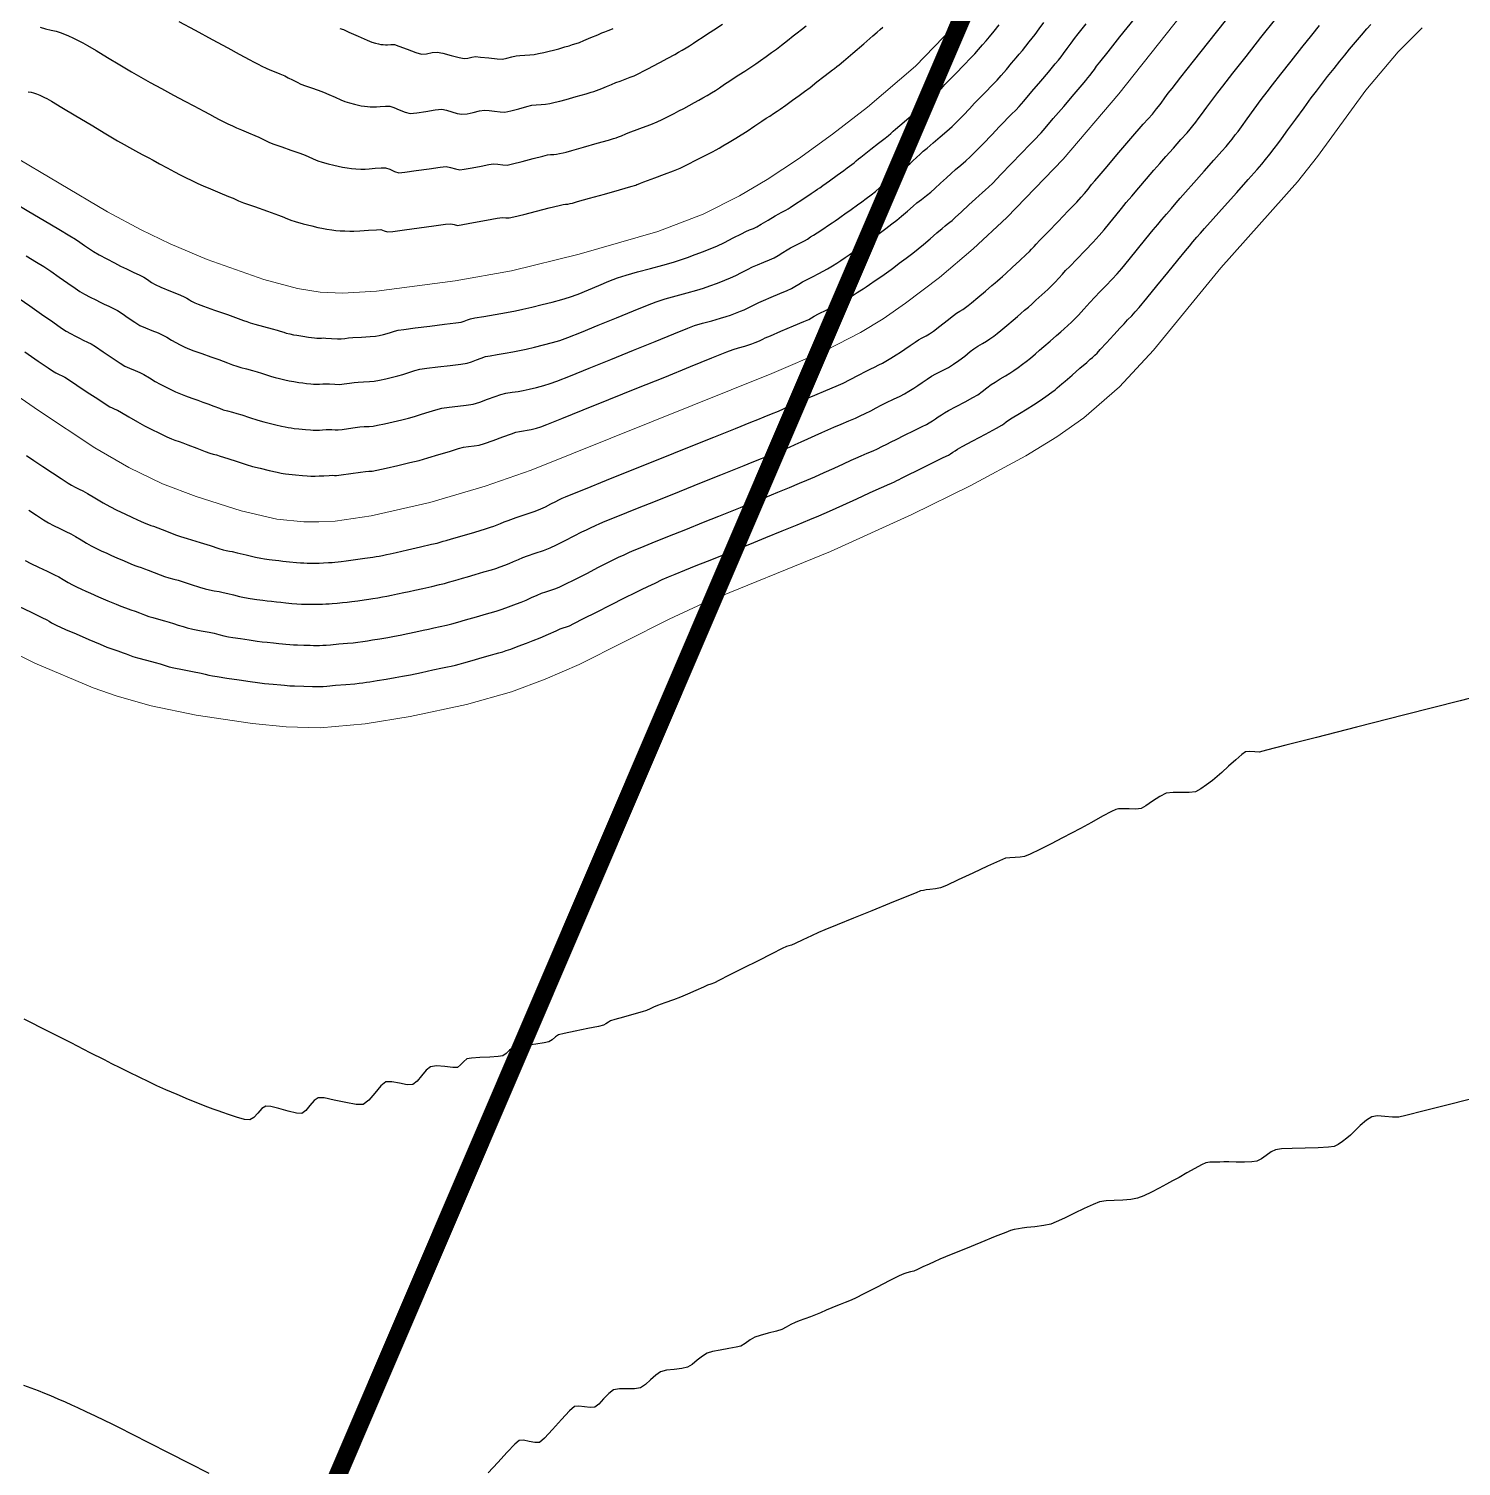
# Model space of a CAD drawing. Extents: x 27 to 849, y 0 to 853.
# Drawn here: x 672.5 to 752, y 228.9 to 308.7 of the extents above; entities that cross this region are included whole.
import ezdxf

# ---------------------------------------------------------------- set-up
doc = ezdxf.new("R2010")
doc.units = 0
doc.header["$LTSCALE"] = 2
for name, color, linetype in [('ARQ - PORTAS E ESQUADRIAS 1-50', 2, 'Continuous'), ('Curva 1 m', 5, 'Continuous'), ('Curva Mestra', 1, 'Continuous')]:
    doc.layers.add(name, color=color, linetype=linetype)

msp = doc.modelspace()

# ---------------------------------------------------------------- linework, layer by layer
at = {"layer": 'ARQ - PORTAS E ESQUADRIAS 1-50', "const_width": 1}
msp.add_lwpolyline([(619.662, 64.962), (532.953, 53.734), (488.222, 57.382), (464.071, 66.688), (452.245, 74.702), (148.786, 382.232), (76.606, 469.903), (65.463, 493.563), (62.139, 582.817), (440.601, 808.535), (802.504, 491.862), (619.662, 64.962)], close=True, dxfattribs=at)
at = {"layer": 'Curva 1 m', "linetype": 'Continuous', "lineweight": -3}
for points, elevation in [([(671.728, 299.048), (672.524, 298.577), (673.386, 298.066), (674.19, 297.59), (674.81, 297.221), (675.123, 297.032), (675.355, 296.874), (675.621, 296.685), (675.888, 296.496), (676.123, 296.342), (676.426, 296.17), (676.848, 295.943), (677.283, 295.715), (677.621, 295.541), (677.94, 295.386), (678.325, 295.204), (678.679, 295.037), (678.905, 294.923), (679.105, 294.793), (679.329, 294.637), (679.53, 294.51), (679.848, 294.37), (680.383, 294.15), (680.905, 293.938), (681.182, 293.822), (681.304, 293.754), (681.44, 293.671), (681.557, 293.603), (681.743, 293.51), (681.932, 293.423), (682.223, 293.318), (682.831, 293.101), (683.545, 292.848), (684.153, 292.633), (684.443, 292.53), (684.63, 292.457), (684.818, 292.387), (685.076, 292.316), (685.556, 292.187), (686.041, 292.057), (686.318, 291.982), (686.484, 291.93), (686.672, 291.869), (686.818, 291.824), (687.015, 291.775), (687.214, 291.731), (687.405, 291.699), (687.727, 291.647), (688.042, 291.598), (688.214, 291.572), (688.382, 291.554), (688.513, 291.541), (688.596, 291.54), (688.68, 291.54), (688.768, 291.546), (688.86, 291.55), (689.012, 291.542), (689.329, 291.525), (689.662, 291.508), (689.86, 291.503), (690.06, 291.529), (690.261, 291.559), (690.516, 291.574), (690.985, 291.598), (691.467, 291.625), (691.761, 291.647), (691.97, 291.687), (692.208, 291.743), (692.411, 291.796), (692.607, 291.854), (692.829, 291.924), (693.026, 291.978), (693.334, 292.022), (693.977, 292.105), (694.787, 292.208), (695.594, 292.311), (696.23, 292.393), (696.526, 292.436), (696.689, 292.49), (696.873, 292.561), (697.036, 292.616), (697.286, 292.663), (697.786, 292.747), (698.41, 292.853), (699.035, 292.963), (699.536, 293.06), (699.937, 293.148), (700.446, 293.265), (701.011, 293.401), (701.582, 293.544), (702.107, 293.685), (702.536, 293.813), (703.024, 293.991), (703.582, 294.221), (704.163, 294.469), (704.72, 294.702), (705.206, 294.886), (705.679, 295.034), (706.315, 295.215), (707.024, 295.41), (707.719, 295.6), (708.309, 295.765), (708.706, 295.884), (709.081, 296.014), (709.521, 296.175), (709.973, 296.348), (710.388, 296.513), (710.714, 296.65), (711.131, 296.849), (711.63, 297.102), (712.075, 297.333), (712.333, 297.464), (712.525, 297.545), (712.746, 297.635), (712.936, 297.72), (713.178, 297.86), (713.567, 298.094), (713.946, 298.323), (714.157, 298.45), (714.288, 298.518), (714.437, 298.593), (714.541, 298.647), (714.667, 298.722), (714.791, 298.8), (715.024, 298.954), (715.484, 299.259), (715.945, 299.566), (716.18, 299.722), (716.305, 299.807), (716.43, 299.893), (716.601, 300.016), (716.963, 300.276), (717.391, 300.584), (717.762, 300.851), (717.953, 300.99), (718.073, 301.08), (718.21, 301.184), (718.328, 301.277), (718.446, 301.376), (718.582, 301.493), (718.703, 301.594), (718.893, 301.742), (719.262, 302.026), (719.691, 302.357), (720.061, 302.642), (720.252, 302.793), (720.373, 302.902), (720.508, 303.029), (720.627, 303.14), (720.87, 303.349), (721.368, 303.773), (721.957, 304.276), (722.473, 304.718), (722.751, 304.962), (722.953, 305.165), (723.178, 305.403), (723.376, 305.612), (723.597, 305.838), (723.985, 306.236), (724.43, 306.691), (724.819, 307.092), (725.042, 307.325), (725.242, 307.553), (725.465, 307.816), (725.66, 308.049), (725.844, 308.269), (726.108, 308.588), (726.388, 308.931)], 34), ([(671.954, 276.663), (672.653, 276.325), (673.244, 276.039), (673.526, 275.901), (673.647, 275.831), (673.783, 275.749), (673.901, 275.681), (674.088, 275.589), (674.276, 275.502), (674.557, 275.38), (675.148, 275.125), (675.857, 274.82), (676.492, 274.55), (676.86, 274.398), (677.132, 274.298), (677.464, 274.183), (677.762, 274.082), (677.932, 274.024), (678.12, 273.951), (678.307, 273.881), (678.567, 273.807), (679.05, 273.672), (679.54, 273.537), (679.818, 273.459), (679.977, 273.408), (680.158, 273.349), (680.318, 273.301), (680.568, 273.247), (681.05, 273.148), (681.607, 273.035), (682.083, 272.939), (682.318, 272.891), (682.516, 272.844), (682.714, 272.798), (682.976, 272.757), (683.525, 272.673), (684.192, 272.572), (684.811, 272.481), (685.214, 272.426), (685.606, 272.382), (686.086, 272.335), (686.505, 272.295), (686.714, 272.276), (686.863, 272.26), (687.013, 272.246), (687.275, 272.238), (687.782, 272.225), (688.28, 272.213), (688.513, 272.207), (688.596, 272.206), (688.68, 272.206), (688.768, 272.211), (688.86, 272.216), (689.067, 272.233), (689.544, 272.273), (690.117, 272.321), (690.613, 272.363), (690.86, 272.385), (691.06, 272.411), (691.261, 272.441), (691.459, 272.472), (691.858, 272.536), (692.358, 272.618), (692.859, 272.702), (693.261, 272.774), (693.708, 272.863), (694.32, 272.991), (694.958, 273.127), (695.485, 273.24), (695.761, 273.3), (695.968, 273.345), (696.204, 273.398), (696.411, 273.448), (696.669, 273.52), (697.142, 273.654), (697.686, 273.81), (698.156, 273.946), (698.411, 274.02), (698.607, 274.076), (698.831, 274.141), (699.026, 274.202), (699.273, 274.288), (699.689, 274.439), (700.148, 274.608), (700.526, 274.754), (700.908, 274.915), (701.374, 275.119), (701.791, 275.303), (702.026, 275.405), (702.189, 275.462), (702.375, 275.525), (702.536, 275.584), (702.778, 275.704), (703.317, 275.975), (704.041, 276.34), (704.837, 276.743), (705.593, 277.125), (706.197, 277.429), (706.536, 277.598), (706.881, 277.763), (707.283, 277.952), (707.687, 278.139), (708.036, 278.294), (708.401, 278.445), (708.946, 278.665), (709.576, 278.916), (710.194, 279.162), (710.706, 279.368), (711.114, 279.533), (711.755, 279.791), (712.555, 280.115), (713.441, 280.474), (714.339, 280.839), (715.175, 281.181), (715.877, 281.47), (716.369, 281.677), (716.962, 281.939), (717.7, 282.272), (718.477, 282.626), (719.186, 282.951), (719.722, 283.198), (719.977, 283.314), (720.181, 283.401), (720.413, 283.498), (720.58, 283.571), (720.703, 283.632), (720.842, 283.705), (720.964, 283.768), (721.268, 283.919), (721.907, 284.233), (722.653, 284.601), (723.282, 284.912), (723.565, 285.053), (723.691, 285.128), (723.815, 285.205), (723.938, 285.29), (724.065, 285.376), (724.335, 285.522), (724.928, 285.841), (725.633, 286.219), (726.236, 286.545), (726.526, 286.705), (726.647, 286.794), (726.781, 286.901), (726.901, 286.992), (727.116, 287.124), (727.511, 287.361), (727.947, 287.625), (728.287, 287.837), (728.597, 288.048), (728.969, 288.309), (729.3, 288.544), (729.485, 288.68), (729.606, 288.779), (729.741, 288.895), (729.86, 288.997), (730.053, 289.163), (730.43, 289.49), (730.87, 289.87), (731.248, 290.197), (731.442, 290.366), (731.563, 290.475), (731.699, 290.601), (731.817, 290.713), (731.994, 290.903), (732.339, 291.279), (732.746, 291.722), (733.108, 292.116), (733.318, 292.344), (733.518, 292.55), (733.746, 292.784), (733.943, 292.993), (734.151, 293.242), (734.579, 293.763), (735.139, 294.447), (735.744, 295.186), (736.305, 295.872), (736.734, 296.396), (736.943, 296.65), (737.138, 296.882), (737.363, 297.144), (737.561, 297.374), (737.789, 297.631), (738.265, 298.165), (738.891, 298.868), (739.572, 299.632), (740.208, 300.347), (740.703, 300.906), (740.959, 301.2), (741.169, 301.455), (741.408, 301.755), (741.645, 302.058), (741.846, 302.319), (742.057, 302.605), (742.415, 303.096), (742.853, 303.7), (743.307, 304.323), (743.709, 304.873), (743.994, 305.257), (744.279, 305.627), (744.618, 306.058), (744.971, 306.504), (745.301, 306.916), (745.57, 307.248), (745.838, 307.574), (746.161, 307.962), (746.494, 308.357), (746.792, 308.706), (747.01, 308.952)], 26), ([(671.998, 293.734), (672.578, 293.334), (673.232, 292.879), (673.856, 292.443), (674.345, 292.103), (674.595, 291.934), (674.838, 291.797), (675.118, 291.649), (675.345, 291.533), (675.55, 291.436), (675.784, 291.327), (675.986, 291.225), (676.225, 291.071), (676.657, 290.78), (677.158, 290.443), (677.602, 290.148), (677.861, 289.985), (678.121, 289.87), (678.425, 289.752), (678.688, 289.641), (678.912, 289.515), (679.22, 289.33), (679.543, 289.136), (679.813, 288.983), (680.069, 288.851), (680.37, 288.703), (680.674, 288.56), (680.938, 288.444), (681.221, 288.336), (681.567, 288.215), (681.913, 288.096), (682.193, 287.997), (682.468, 287.893), (682.795, 287.766), (683.101, 287.648), (683.318, 287.569), (683.556, 287.501), (683.829, 287.431), (684.068, 287.367), (684.342, 287.28), (684.776, 287.14), (685.23, 286.995), (685.569, 286.893), (685.868, 286.817), (686.23, 286.731), (686.558, 286.657), (686.755, 286.615), (686.914, 286.586), (687.096, 286.558), (687.255, 286.535), (687.518, 286.505), (687.892, 286.467), (688.154, 286.444), (688.313, 286.44), (688.494, 286.439), (688.653, 286.441), (688.822, 286.45), (689.023, 286.464), (689.193, 286.471), (689.352, 286.464), (689.534, 286.451), (689.693, 286.448), (689.909, 286.474), (690.27, 286.526), (690.643, 286.581), (690.896, 286.615), (691.135, 286.629), (691.408, 286.64), (691.646, 286.659), (691.877, 286.704), (692.275, 286.791), (692.753, 286.899), (693.223, 287.01), (693.597, 287.104), (693.936, 287.201), (694.329, 287.324), (694.738, 287.453), (695.122, 287.568), (695.443, 287.65), (695.851, 287.713), (696.333, 287.763), (696.808, 287.815), (697.193, 287.879), (697.562, 287.993), (697.992, 288.154), (698.404, 288.312), (698.722, 288.418), (699.009, 288.479), (699.345, 288.535), (699.683, 288.587), (699.972, 288.64), (700.291, 288.711), (700.7, 288.807), (701.119, 288.914), (701.472, 289.016), (701.835, 289.155), (702.588, 289.456), (703.621, 289.873), (704.823, 290.36), (706.083, 290.871), (707.289, 291.36), (708.332, 291.782), (709.1, 292.089), (709.483, 292.237), (709.911, 292.368), (710.428, 292.511), (710.909, 292.642), (711.233, 292.736), (711.473, 292.82), (711.754, 292.925), (712.025, 293.031), (712.237, 293.119), (712.496, 293.245), (712.788, 293.397), (713.046, 293.526), (713.302, 293.637), (713.729, 293.816), (714.209, 294.017), (714.623, 294.193), (714.855, 294.296), (715.051, 294.408), (715.271, 294.544), (715.466, 294.661), (715.687, 294.776), (716.027, 294.948), (716.374, 295.125), (716.617, 295.253), (716.86, 295.396), (717.135, 295.564), (717.367, 295.71), (717.589, 295.855), (717.841, 296.023), (718.061, 296.172), (718.294, 296.329), (718.57, 296.517), (718.811, 296.684), (719.052, 296.855), (719.33, 297.055), (719.573, 297.233), (719.792, 297.397), (720.101, 297.63), (720.427, 297.879), (720.698, 298.092), (720.969, 298.317), (721.295, 298.595), (721.603, 298.859), (721.823, 299.044), (722.07, 299.235), (722.353, 299.45), (722.597, 299.644), (722.818, 299.843), (723.13, 300.135), (723.457, 300.442), (723.722, 300.685), (723.968, 300.896), (724.256, 301.138), (724.543, 301.381), (724.784, 301.596), (725.062, 301.875), (725.497, 302.327), (725.981, 302.834), (726.405, 303.279), (726.659, 303.546), (726.852, 303.743), (727.078, 303.972), (727.302, 304.201), (727.492, 304.402), (727.755, 304.703), (728.2, 305.223), (728.7, 305.81), (729.125, 306.31), (729.347, 306.573), (729.501, 306.758), (729.676, 306.971), (729.826, 307.159), (729.964, 307.347), (730.163, 307.624), (730.377, 307.921), (730.558, 308.167), (730.772, 308.436), (731.219, 308.993)], 32), ([(672.305, 290.785), (673.045, 290.272), (673.594, 289.892), (673.832, 289.73), (674.023, 289.624), (674.206, 289.53), (674.368, 289.454), (674.527, 289.376), (674.734, 289.241), (675.189, 288.939), (675.769, 288.552), (676.351, 288.165), (676.811, 287.861), (677.027, 287.722), (677.157, 287.665), (677.309, 287.606), (677.44, 287.55), (677.665, 287.42), (678.084, 287.169), (678.556, 286.89), (678.94, 286.673), (679.317, 286.482), (679.776, 286.261), (680.192, 286.066), (680.44, 285.955), (680.639, 285.88), (680.868, 285.801), (681.068, 285.731), (681.359, 285.621), (681.843, 285.435), (682.315, 285.254), (682.568, 285.16), (682.755, 285.109), (682.943, 285.059), (683.149, 284.993), (683.57, 284.857), (684.088, 284.69), (684.585, 284.534), (684.944, 284.427), (685.36, 284.322), (685.873, 284.203), (686.316, 284.103), (686.526, 284.057), (686.651, 284.035), (686.776, 284.017), (686.96, 283.996), (687.328, 283.957), (687.72, 283.918), (687.974, 283.896), (688.186, 283.89), (688.428, 283.889), (688.64, 283.891), (688.894, 283.904), (689.19, 283.922), (689.36, 283.932), (689.485, 283.925), (689.61, 283.92), (689.867, 283.955), (690.393, 284.029), (690.928, 284.105), (691.214, 284.143), (691.401, 284.153), (691.589, 284.165), (691.834, 284.216), (692.357, 284.33), (693.017, 284.479), (693.675, 284.631), (694.19, 284.758), (694.678, 284.895), (695.276, 285.075), (695.876, 285.258), (696.371, 285.408), (696.651, 285.486), (696.929, 285.525), (697.249, 285.557), (697.526, 285.601), (697.81, 285.692), (698.295, 285.865), (698.843, 286.063), (699.312, 286.233), (699.565, 286.319), (699.763, 286.359), (699.991, 286.395), (700.19, 286.43), (700.415, 286.48), (700.696, 286.549), (700.94, 286.618), (701.281, 286.752), (702.104, 287.081), (703.29, 287.559), (704.718, 288.134), (706.268, 288.76), (707.819, 289.385), (709.25, 289.962), (710.441, 290.442), (711.272, 290.775), (711.621, 290.912), (711.92, 291.002), (712.26, 291.095), (712.496, 291.162), (712.662, 291.221), (712.849, 291.292), (712.998, 291.353), (713.128, 291.416), (713.274, 291.492), (713.403, 291.557), (713.688, 291.679), (714.275, 291.928), (714.961, 292.218), (715.542, 292.465), (715.814, 292.584), (715.968, 292.674), (716.12, 292.766), (716.356, 292.888), (716.816, 293.121), (717.312, 293.374), (717.655, 293.556), (717.913, 293.707), (718.222, 293.896), (718.497, 294.067), (718.655, 294.166), (718.829, 294.28), (719.002, 294.396), (719.183, 294.519), (719.498, 294.734), (719.816, 294.951), (720.002, 295.08), (720.124, 295.166), (720.262, 295.266), (720.383, 295.354), (720.54, 295.471), (720.842, 295.699), (721.215, 295.982), (721.586, 296.267), (721.883, 296.5), (722.18, 296.745), (722.551, 297.059), (722.924, 297.378), (723.226, 297.636), (723.383, 297.769), (723.506, 297.865), (723.648, 297.972), (723.77, 298.069), (723.951, 298.234), (724.301, 298.559), (724.711, 298.94), (725.07, 299.274), (725.27, 299.458), (725.44, 299.603), (725.634, 299.766), (725.801, 299.913), (726.026, 300.142), (726.485, 300.618), (727.06, 301.218), (727.633, 301.816), (728.086, 302.289), (728.301, 302.512), (728.434, 302.648), (728.586, 302.803), (728.717, 302.941), (728.933, 303.191), (729.391, 303.726), (729.969, 304.403), (730.544, 305.076), (730.992, 305.602), (731.19, 305.835), (731.311, 305.981), (731.43, 306.128), (731.53, 306.265), (731.67, 306.46), (731.796, 306.632), (731.981, 306.866), (732.434, 307.437), (733.092, 308.264), (733.891, 309.269)], 31), ([(672.321, 279.204), (672.629, 279.043), (673.07, 278.828), (673.545, 278.602), (673.953, 278.408), (674.193, 278.29), (674.435, 278.151), (674.707, 277.987), (674.943, 277.852), (675.179, 277.733), (675.452, 277.603), (675.693, 277.493), (675.952, 277.379), (676.401, 277.185), (676.915, 276.965), (677.367, 276.773), (677.63, 276.664), (677.888, 276.572), (678.184, 276.471), (678.435, 276.384), (678.674, 276.292), (678.945, 276.186), (679.185, 276.099), (679.41, 276.032), (679.727, 275.945), (680.056, 275.856), (680.318, 275.782), (680.549, 275.709), (680.817, 275.62), (681.086, 275.534), (681.319, 275.466), (681.637, 275.395), (682.091, 275.303), (682.533, 275.216), (682.819, 275.159), (683.07, 275.099), (683.357, 275.029), (683.61, 274.973), (683.857, 274.932), (684.275, 274.868), (684.757, 274.797), (685.195, 274.733), (685.485, 274.694), (685.764, 274.663), (686.099, 274.63), (686.408, 274.601), (686.61, 274.581), (686.8, 274.561), (687.018, 274.538), (687.209, 274.521), (687.439, 274.513), (687.798, 274.503), (688.143, 274.496), (688.334, 274.492), (688.5, 274.49), (688.666, 274.49), (688.843, 274.498), (689.026, 274.51), (689.271, 274.529), (689.732, 274.567), (690.215, 274.608), (690.526, 274.637), (690.782, 274.669), (691.073, 274.71), (691.328, 274.748), (691.597, 274.791), (692.009, 274.857), (692.456, 274.932), (692.828, 274.998), (693.143, 275.061), (693.56, 275.147), (694.008, 275.242), (694.413, 275.33), (694.703, 275.393), (695.005, 275.458), (695.355, 275.536), (695.704, 275.616), (696.004, 275.689), (696.337, 275.779), (696.76, 275.9), (697.18, 276.023), (697.504, 276.118), (697.792, 276.201), (698.129, 276.298), (698.461, 276.396), (698.735, 276.482), (698.997, 276.572), (699.3, 276.682), (699.601, 276.795), (699.86, 276.896), (700.123, 277.008), (700.433, 277.145), (700.737, 277.28), (700.985, 277.384), (701.22, 277.469), (701.496, 277.561), (701.771, 277.654), (702.004, 277.743), (702.297, 277.884), (702.833, 278.153), (703.492, 278.487), (704.153, 278.823), (704.697, 279.1), (705.004, 279.254), (705.263, 279.377), (705.564, 279.519), (705.867, 279.659), (706.129, 279.776), (706.461, 279.912), (707.122, 280.178), (708.002, 280.531), (708.988, 280.926), (709.969, 281.32), (710.833, 281.666), (711.47, 281.923), (712.023, 282.147), (712.68, 282.412), (713.388, 282.699), (714.097, 282.986), (714.755, 283.255), (715.312, 283.485), (715.717, 283.655), (716.147, 283.845), (716.67, 284.081), (717.222, 284.334), (717.741, 284.572), (718.162, 284.765), (718.423, 284.883), (718.717, 285.008), (719.067, 285.156), (719.397, 285.295), (719.628, 285.396), (719.874, 285.519), (720.152, 285.664), (720.396, 285.791), (720.665, 285.924), (721.132, 286.153), (721.661, 286.413), (722.112, 286.635), (722.347, 286.754), (722.508, 286.848), (722.69, 286.959), (722.847, 287.059), (723.004, 287.167), (723.186, 287.294), (723.347, 287.401), (723.572, 287.524), (723.996, 287.749), (724.492, 288.012), (724.933, 288.25), (725.193, 288.398), (725.435, 288.575), (725.703, 288.789), (725.943, 288.971), (726.158, 289.107), (726.448, 289.281), (726.746, 289.458), (726.982, 289.605), (727.196, 289.749), (727.445, 289.921), (727.687, 290.093), (727.88, 290.237), (728.123, 290.434), (728.394, 290.667), (728.63, 290.871), (728.871, 291.078), (729.222, 291.381), (729.574, 291.685), (729.817, 291.898), (729.993, 292.056), (730.196, 292.241), (730.397, 292.428), (730.567, 292.593), (730.781, 292.82), (731.088, 293.155), (731.416, 293.515), (731.693, 293.815), (731.971, 294.104), (732.312, 294.451), (732.655, 294.806), (732.943, 295.115), (733.197, 295.416), (733.595, 295.899), (734.065, 296.475), (734.535, 297.053), (734.935, 297.544), (735.193, 297.857), (735.414, 298.121), (735.672, 298.425), (735.944, 298.742), (736.204, 299.045), (736.429, 299.305), (736.721, 299.635), (737.197, 300.17), (737.76, 300.801), (738.31, 301.418), (738.749, 301.912), (738.978, 302.174), (739.135, 302.365), (739.314, 302.591), (739.492, 302.817), (739.643, 303.014), (739.835, 303.274), (740.158, 303.721), (740.547, 304.257), (740.934, 304.787), (741.254, 305.217), (741.552, 305.602), (742.022, 306.199), (742.59, 306.919), (743.185, 307.67), (743.734, 308.361), (744.164, 308.901)], 27), ([(672.375, 296.109), (672.96, 295.762), (673.359, 295.518), (673.748, 295.257), (674.215, 294.932), (674.687, 294.599), (675.092, 294.316), (675.359, 294.138), (675.621, 293.988), (675.934, 293.82), (676.241, 293.66), (676.483, 293.537), (676.706, 293.43), (676.967, 293.31), (677.227, 293.187), (677.446, 293.074), (677.701, 292.909), (678.046, 292.671), (678.403, 292.427), (678.696, 292.247), (678.993, 292.111), (679.356, 291.965), (679.698, 291.832), (679.935, 291.732), (680.178, 291.595), (680.45, 291.43), (680.685, 291.293), (680.921, 291.172), (681.193, 291.042), (681.435, 290.934), (681.69, 290.839), (682.128, 290.683), (682.627, 290.507), (683.065, 290.354), (683.318, 290.264), (683.556, 290.172), (683.828, 290.065), (684.068, 289.978), (684.292, 289.914), (684.606, 289.831), (684.933, 289.746), (685.193, 289.674), (685.433, 289.6), (685.716, 289.508), (685.987, 289.421), (686.194, 289.358), (686.447, 289.293), (686.738, 289.226), (686.985, 289.173), (687.232, 289.129), (687.514, 289.085), (687.735, 289.053), (687.941, 289.03), (688.174, 289.006), (688.334, 288.993), (688.5, 288.989), (688.666, 288.991), (688.843, 289.002), (689.026, 289.011), (689.219, 289), (689.515, 288.981), (689.776, 288.975), (690.025, 289.004), (690.319, 289.051), (690.578, 289.087), (690.803, 289.1), (691.11, 289.112), (691.433, 289.128), (691.703, 289.153), (691.985, 289.205), (692.341, 289.285), (692.703, 289.373), (693.004, 289.45), (693.289, 289.533), (693.618, 289.637), (693.948, 289.739), (694.235, 289.814), (694.609, 289.87), (695.222, 289.946), (695.911, 290.028), (696.512, 290.103), (696.86, 290.158), (697.097, 290.232), (697.37, 290.335), (697.642, 290.439), (697.879, 290.517), (698.133, 290.569), (698.516, 290.635), (698.96, 290.708), (699.395, 290.782), (699.754, 290.85), (700.122, 290.931), (700.591, 291.04), (701.102, 291.164), (701.593, 291.293), (702.004, 291.414), (702.449, 291.581), (703.199, 291.882), (704.136, 292.265), (705.139, 292.678), (706.088, 293.066), (706.863, 293.379), (707.345, 293.562), (707.842, 293.717), (708.448, 293.888), (709.068, 294.056), (709.606, 294.203), (709.97, 294.31), (710.33, 294.436), (710.751, 294.593), (711.158, 294.752), (711.476, 294.884), (711.76, 295.02), (712.088, 295.189), (712.413, 295.358), (712.69, 295.495), (712.976, 295.619), (713.317, 295.758), (713.645, 295.894), (713.895, 296.008), (714.117, 296.132), (714.373, 296.288), (714.619, 296.441), (714.812, 296.555), (715.07, 296.69), (715.364, 296.839), (715.579, 296.95), (715.74, 297.044), (715.921, 297.156), (716.079, 297.255), (716.278, 297.386), (716.599, 297.599), (716.92, 297.812), (717.12, 297.947), (717.28, 298.055), (717.462, 298.179), (717.62, 298.288), (717.826, 298.435), (718.166, 298.679), (718.518, 298.933), (718.763, 299.111), (719.004, 299.292), (719.276, 299.499), (719.513, 299.684), (719.749, 299.882), (720.022, 300.116), (720.263, 300.319), (720.501, 300.504), (720.842, 300.765), (721.184, 301.027), (721.425, 301.218), (721.601, 301.375), (721.801, 301.563), (722.001, 301.752), (722.175, 301.913), (722.385, 302.093), (722.723, 302.377), (723.115, 302.708), (723.488, 303.028), (723.768, 303.279), (724.063, 303.573), (724.399, 303.924), (724.731, 304.277), (725.017, 304.579), (725.307, 304.875), (725.646, 305.218), (725.983, 305.563), (726.267, 305.864), (726.5, 306.127), (726.785, 306.459), (727.077, 306.803), (727.331, 307.105), (727.503, 307.311), (727.672, 307.513), (727.866, 307.748), (728.059, 307.985), (728.222, 308.19), (728.379, 308.402), (728.602, 308.712), (728.857, 309.068)], 33), ([(672.402, 285.028), (672.806, 284.756), (673.309, 284.421), (673.84, 284.068), (674.33, 283.744), (674.707, 283.498), (674.902, 283.374), (675.099, 283.274), (675.328, 283.167), (675.526, 283.07), (675.774, 282.925), (676.191, 282.676), (676.65, 282.405), (677.026, 282.192), (677.402, 282.003), (677.859, 281.784), (678.275, 281.59), (678.526, 281.474), (678.756, 281.373), (679.016, 281.263), (679.172, 281.198), (679.306, 281.151), (679.44, 281.105), (679.686, 281.011), (680.176, 280.823), (680.673, 280.634), (680.94, 280.534), (681.129, 280.48), (681.318, 280.428), (681.552, 280.354), (682.028, 280.203), (682.587, 280.025), (683.07, 279.872), (683.319, 279.796), (683.478, 279.761), (683.66, 279.726), (683.819, 279.694), (684.099, 279.628), (684.598, 279.509), (685.103, 279.391), (685.401, 279.323), (685.615, 279.288), (685.857, 279.253), (686.026, 279.23), (686.214, 279.211), (686.401, 279.193), (686.617, 279.171), (687, 279.131), (687.384, 279.092), (687.599, 279.072), (687.787, 279.065), (687.974, 279.062), (688.152, 279.06), (688.411, 279.057), (688.64, 279.058), (688.875, 279.068), (689.153, 279.085), (689.36, 279.098), (689.519, 279.11), (689.701, 279.125), (689.86, 279.141), (690.147, 279.179), (690.661, 279.25), (691.175, 279.322), (691.464, 279.364), (691.623, 279.389), (691.805, 279.419), (691.964, 279.447), (692.148, 279.484), (692.382, 279.534), (692.589, 279.578), (692.91, 279.651), (693.538, 279.793), (694.264, 279.958), (694.884, 280.099), (695.19, 280.171), (695.35, 280.214), (695.531, 280.267), (695.69, 280.314), (695.988, 280.401), (696.585, 280.577), (697.28, 280.782), (697.869, 280.957), (698.151, 281.042), (698.34, 281.109), (698.526, 281.18), (698.713, 281.261), (698.901, 281.343), (699.126, 281.421), (699.584, 281.579), (700.133, 281.769), (700.633, 281.945), (700.94, 282.061), (701.198, 282.182), (701.506, 282.338), (701.781, 282.482), (701.94, 282.564), (702.127, 282.653), (702.315, 282.738), (702.629, 282.865), (703.429, 283.187), (704.596, 283.656), (706.01, 284.225), (707.552, 284.845), (709.103, 285.468), (710.542, 286.046), (711.75, 286.532), (712.608, 286.877), (712.996, 287.033), (713.343, 287.173), (713.755, 287.34), (714.142, 287.498), (714.412, 287.61), (714.7, 287.739), (715.027, 287.889), (715.314, 288.019), (715.618, 288.148), (716.147, 288.371), (716.766, 288.631), (717.338, 288.875), (717.725, 289.047), (718.117, 289.24), (718.584, 289.482), (719.006, 289.703), (719.261, 289.836), (719.468, 289.937), (719.706, 290.052), (719.911, 290.157), (720.102, 290.268), (720.376, 290.434), (720.668, 290.613), (720.911, 290.767), (721.155, 290.932), (721.45, 291.136), (721.725, 291.327), (721.911, 291.45), (722.106, 291.557), (722.333, 291.673), (722.526, 291.783), (722.734, 291.935), (723.096, 292.212), (723.505, 292.528), (723.851, 292.796), (724.026, 292.928), (724.202, 293.037), (724.373, 293.14), (724.524, 293.243), (724.672, 293.35), (724.848, 293.497), (725.203, 293.797), (725.621, 294.151), (725.983, 294.459), (726.172, 294.62), (726.299, 294.728), (726.442, 294.852), (726.568, 294.962), (726.753, 295.132), (727.11, 295.461), (727.524, 295.844), (727.882, 296.175), (728.068, 296.351), (728.189, 296.479), (728.324, 296.628), (728.443, 296.759), (728.649, 296.972), (729.089, 297.428), (729.652, 298.01), (730.224, 298.603), (730.692, 299.091), (730.942, 299.358), (731.119, 299.566), (731.32, 299.813), (731.519, 300.06), (731.692, 300.272), (731.93, 300.552), (732.373, 301.073), (732.921, 301.713), (733.469, 302.355), (733.918, 302.879), (734.165, 303.166), (734.384, 303.414), (734.651, 303.713), (734.888, 303.979), (735.015, 304.123), (735.127, 304.261), (735.236, 304.402), (735.369, 304.584), (735.582, 304.878), (735.774, 305.137), (735.983, 305.404), (736.476, 306.028), (737.181, 306.921), (738.028, 307.991), (738.944, 309.149)], 29), ([(672.486, 305.221), (672.651, 305.186), (672.782, 305.155), (672.956, 305.093), (673.128, 305.024), (673.249, 304.97), (673.399, 304.9), (673.529, 304.835), (673.777, 304.689), (674.35, 304.347), (675.126, 303.884), (675.983, 303.373), (676.798, 302.887), (677.45, 302.5), (677.815, 302.286), (678.108, 302.123), (678.451, 301.936), (678.81, 301.743), (679.147, 301.562), (679.427, 301.412), (679.782, 301.22), (680.199, 300.995), (680.605, 300.778), (680.926, 300.61), (681.221, 300.463), (681.565, 300.296), (681.911, 300.131), (682.21, 299.993), (682.603, 299.826), (683.135, 299.605), (683.618, 299.407), (683.862, 299.306), (684.012, 299.23), (684.162, 299.156), (684.444, 299.054), (685.05, 298.839), (685.766, 298.586), (686.378, 298.369), (686.672, 298.263), (686.798, 298.208), (686.941, 298.142), (687.068, 298.09), (687.311, 298.019), (687.759, 297.894), (688.237, 297.766), (688.568, 297.685), (688.798, 297.64), (689.067, 297.594), (689.337, 297.553), (689.568, 297.525), (689.798, 297.506), (690.067, 297.49), (690.336, 297.48), (690.568, 297.477), (690.9, 297.494), (691.379, 297.528), (691.827, 297.559), (692.068, 297.566), (692.255, 297.498), (692.443, 297.433), (692.731, 297.464), (693.373, 297.548), (694.194, 297.66), (695.013, 297.773), (695.656, 297.859), (695.943, 297.892), (696.131, 297.845), (696.318, 297.8), (696.607, 297.844), (697.213, 297.953), (697.924, 298.085), (698.529, 298.196), (698.818, 298.244), (699.006, 298.225), (699.193, 298.21), (699.446, 298.268), (700.003, 298.406), (700.711, 298.586), (701.415, 298.765), (701.96, 298.904), (702.193, 298.962), (702.319, 298.972), (702.445, 298.981), (702.576, 299.007), (702.711, 299.039), (702.989, 299.118), (703.64, 299.303), (704.476, 299.541), (705.309, 299.779), (705.95, 299.962), (706.211, 300.037), (706.283, 300.06), (706.354, 300.083), (706.485, 300.138), (706.666, 300.213), (706.865, 300.287), (707.282, 300.441), (707.801, 300.635), (708.304, 300.828), (708.674, 300.979), (709.092, 301.177), (709.593, 301.43), (710.039, 301.66), (710.293, 301.793), (710.471, 301.886), (710.672, 301.993), (710.848, 302.09), (711.055, 302.21), (711.393, 302.41), (711.764, 302.632), (712.069, 302.819), (712.399, 303.034), (712.824, 303.317), (713.219, 303.582), (713.458, 303.742), (713.649, 303.865), (713.867, 304.005), (714.057, 304.131), (714.237, 304.257), (714.546, 304.477), (714.916, 304.743), (715.283, 305.009), (715.581, 305.228), (715.886, 305.46), (716.271, 305.758), (716.658, 306.059), (716.969, 306.302), (717.129, 306.427), (717.247, 306.516), (717.38, 306.617), (717.496, 306.707), (717.746, 306.919), (718.262, 307.361), (718.865, 307.879), (719.377, 308.319), (719.62, 308.529), (719.772, 308.666), (719.921, 308.805)], 36), ([(672.519, 282.001), (672.956, 281.708), (673.341, 281.456), (673.611, 281.289), (673.899, 281.14), (674.241, 280.977), (674.581, 280.819), (674.86, 280.68), (675.123, 280.53), (675.427, 280.348), (675.728, 280.167), (675.985, 280.022), (676.242, 279.891), (676.544, 279.746), (676.847, 279.603), (677.11, 279.483), (677.419, 279.347), (677.816, 279.176), (678.182, 279.021), (678.401, 278.931), (678.571, 278.87), (678.767, 278.804), (678.938, 278.744), (679.146, 278.665), (679.479, 278.535), (679.823, 278.403), (680.063, 278.316), (680.302, 278.246), (680.577, 278.172), (680.818, 278.105), (681.1, 278.016), (681.545, 277.871), (682.002, 277.726), (682.319, 277.631), (682.549, 277.578), (682.818, 277.525), (683.088, 277.473), (683.319, 277.426), (683.571, 277.367), (683.892, 277.288), (684.223, 277.209), (684.505, 277.148), (684.807, 277.097), (685.175, 277.042), (685.521, 276.993), (685.755, 276.962), (685.994, 276.936), (686.266, 276.91), (686.505, 276.887), (686.783, 276.858), (687.127, 276.821), (687.404, 276.797), (687.657, 276.786), (687.945, 276.78), (688.154, 276.777), (688.313, 276.775), (688.494, 276.773), (688.653, 276.774), (688.82, 276.781), (689.019, 276.793), (689.193, 276.804), (689.372, 276.818), (689.647, 276.839), (689.945, 276.864), (690.193, 276.889), (690.455, 276.922), (690.794, 276.968), (691.133, 277.017), (691.396, 277.056), (691.628, 277.092), (691.897, 277.136), (692.165, 277.181), (692.396, 277.223), (692.657, 277.274), (692.996, 277.345), (693.348, 277.421), (693.646, 277.486), (693.951, 277.553), (694.399, 277.653), (694.89, 277.765), (695.323, 277.864), (695.597, 277.93), (695.829, 277.992), (696.098, 278.069), (696.366, 278.148), (696.597, 278.216), (696.872, 278.296), (697.304, 278.422), (697.783, 278.563), (698.199, 278.687), (698.443, 278.762), (698.683, 278.846), (698.956, 278.946), (699.193, 279.038), (699.43, 279.14), (699.702, 279.261), (699.943, 279.363), (700.212, 279.457), (700.635, 279.599), (701.094, 279.758), (701.472, 279.902), (701.813, 280.062), (702.29, 280.302), (702.797, 280.562), (703.226, 280.784), (703.472, 280.909), (703.71, 281.022), (703.982, 281.149), (704.222, 281.257), (704.525, 281.38), (705.228, 281.664), (706.221, 282.063), (707.397, 282.535), (708.648, 283.038), (709.865, 283.526), (710.941, 283.958), (711.766, 284.29), (712.233, 284.478), (712.671, 284.655), (713.195, 284.867), (713.75, 285.092), (714.283, 285.308), (714.739, 285.496), (715.064, 285.633), (715.392, 285.778), (715.771, 285.95), (716.166, 286.132), (716.543, 286.305), (716.868, 286.451), (717.211, 286.598), (717.622, 286.771), (718.044, 286.948), (718.415, 287.105), (718.677, 287.221), (718.945, 287.354), (719.254, 287.514), (719.562, 287.676), (719.828, 287.814), (720.133, 287.963), (720.517, 288.151), (720.883, 288.33), (721.129, 288.456), (721.371, 288.596), (721.643, 288.763), (721.879, 288.913), (722.115, 289.074), (722.387, 289.265), (722.629, 289.426), (722.865, 289.554), (723.205, 289.729), (723.565, 289.919), (723.86, 290.09), (724.142, 290.292), (724.472, 290.55), (724.777, 290.792), (724.985, 290.95), (725.207, 291.09), (725.465, 291.242), (725.677, 291.372), (725.871, 291.503), (726.089, 291.655), (726.276, 291.794), (726.487, 291.967), (726.817, 292.246), (727.158, 292.537), (727.401, 292.746), (727.585, 292.903), (727.798, 293.086), (728.011, 293.27), (728.192, 293.43), (728.426, 293.642), (728.755, 293.943), (729.083, 294.247), (729.317, 294.472), (729.494, 294.657), (729.695, 294.877), (729.895, 295.098), (730.068, 295.287), (730.3, 295.527), (730.695, 295.93), (731.16, 296.409), (731.606, 296.873), (731.942, 297.236), (732.22, 297.561), (732.535, 297.944), (732.86, 298.348), (733.171, 298.734), (733.442, 299.065), (733.748, 299.427), (734.141, 299.889), (734.567, 300.388), (734.971, 300.859), (735.297, 301.235), (735.634, 301.618), (736.053, 302.089), (736.474, 302.56), (736.816, 302.943), (736.996, 303.148), (737.14, 303.325), (737.301, 303.528), (737.44, 303.708), (737.615, 303.947), (737.91, 304.355), (738.238, 304.806), (738.514, 305.177), (738.793, 305.535), (739.35, 306.241), (740.088, 307.176), (740.916, 308.223), (741.739, 309.262)], 28), ([(673.162, 308.793), (673.443, 308.709), (673.773, 308.639), (674.035, 308.578), (674.258, 308.501), (674.509, 308.405), (674.727, 308.316), (674.97, 308.208), (675.269, 308.068), (675.53, 307.937), (675.781, 307.791), (676.267, 307.5), (676.897, 307.121), (677.58, 306.711), (678.226, 306.327), (678.744, 306.025), (679.257, 305.739), (679.891, 305.394), (680.563, 305.031), (681.188, 304.695), (681.685, 304.43), (681.968, 304.278), (682.234, 304.134), (682.547, 303.965), (682.852, 303.802), (683.092, 303.677), (683.313, 303.566), (683.571, 303.441), (683.831, 303.317), (684.055, 303.214), (684.336, 303.095), (684.711, 302.94), (685.069, 302.793), (685.294, 302.698), (685.485, 302.603), (685.701, 302.492), (685.893, 302.4), (686.132, 302.312), (686.565, 302.158), (687.068, 301.982), (687.514, 301.825), (687.776, 301.73), (688.028, 301.619), (688.313, 301.488), (688.567, 301.384), (688.807, 301.31), (689.137, 301.219), (689.464, 301.134), (689.692, 301.08), (689.93, 301.034), (690.203, 300.991), (690.442, 300.96), (690.681, 300.941), (690.953, 300.928), (691.192, 300.924), (691.423, 300.939), (691.752, 300.969), (692.083, 300.993), (692.317, 300.991), (692.558, 300.914), (692.828, 300.797), (693.068, 300.724), (693.4, 300.753), (694.022, 300.839), (694.741, 300.946), (695.362, 301.035), (695.693, 301.069), (695.932, 301.017), (696.204, 300.933), (696.443, 300.884), (696.696, 300.916), (697.133, 300.996), (697.63, 301.095), (698.066, 301.179), (698.318, 301.217), (698.557, 301.2), (698.83, 301.162), (699.068, 301.15), (699.365, 301.212), (699.907, 301.349), (700.525, 301.511), (701.052, 301.649), (701.318, 301.714), (701.478, 301.729), (701.662, 301.737), (701.822, 301.751), (701.988, 301.782), (702.184, 301.826), (702.355, 301.867), (702.675, 301.957), (703.32, 302.14), (704.066, 302.354), (704.694, 302.533), (704.98, 302.616), (705.123, 302.66), (705.264, 302.708), (705.419, 302.772), (705.668, 302.876), (705.889, 302.968), (706.149, 303.065), (706.581, 303.226), (707.044, 303.4), (707.395, 303.542), (707.683, 303.677), (708.015, 303.844), (708.341, 304.013), (708.609, 304.153), (708.874, 304.291), (709.183, 304.456), (709.483, 304.617), (709.719, 304.748), (709.933, 304.871), (710.18, 305.017), (710.426, 305.165), (710.635, 305.295), (710.86, 305.441), (711.142, 305.629), (711.43, 305.823), (711.677, 305.986), (711.938, 306.155), (712.264, 306.364), (712.597, 306.579), (712.875, 306.764), (713.142, 306.95), (713.45, 307.171), (713.756, 307.393), (714.018, 307.587), (714.299, 307.801), (714.638, 308.064), (714.958, 308.314), (715.18, 308.486), (715.414, 308.664), (715.681, 308.866)], 37), ([(680.85, 309.121), (681.756, 308.629), (682.704, 308.117), (683.564, 307.653), (684.209, 307.305), (684.509, 307.144), (684.755, 307.011), (685.033, 306.861), (685.259, 306.743), (685.462, 306.642), (685.695, 306.53), (685.901, 306.434), (686.143, 306.333), (686.455, 306.206), (686.727, 306.091), (686.924, 305.994), (687.165, 305.869), (687.412, 305.743), (687.625, 305.643), (687.88, 305.547), (688.225, 305.428), (688.584, 305.305), (688.88, 305.197), (689.174, 305.072), (689.521, 304.915), (689.844, 304.77), (690.067, 304.677), (690.319, 304.601), (690.607, 304.524), (690.817, 304.475), (690.976, 304.444), (691.158, 304.415), (691.317, 304.395), (691.476, 304.382), (691.658, 304.374), (691.817, 304.371), (692.027, 304.389), (692.316, 304.416), (692.567, 304.415), (692.782, 304.346), (693.087, 304.218), (693.414, 304.088), (693.693, 304.016), (694.054, 304.04), (694.57, 304.125), (695.085, 304.212), (695.443, 304.245), (695.704, 304.197), (696.006, 304.105), (696.307, 304.014), (696.568, 303.969), (696.849, 303.998), (697.194, 304.072), (697.539, 304.15), (697.818, 304.191), (698.078, 304.177), (698.381, 304.136), (698.684, 304.097), (698.943, 304.089), (699.274, 304.153), (699.729, 304.274), (700.166, 304.397), (700.443, 304.466), (700.683, 304.488), (700.959, 304.501), (701.2, 304.521), (701.448, 304.567), (701.742, 304.633), (701.998, 304.696), (702.344, 304.791), (702.909, 304.952), (703.456, 305.11), (703.748, 305.195), (703.885, 305.237), (704.04, 305.287), (704.175, 305.333), (704.334, 305.397), (704.592, 305.506), (704.876, 305.626), (705.112, 305.723), (705.344, 305.811), (705.626, 305.916), (705.902, 306.019), (706.117, 306.106), (706.377, 306.23), (706.67, 306.38), (706.926, 306.513), (707.165, 306.639), (707.557, 306.848), (707.995, 307.083), (708.375, 307.287), (708.591, 307.405), (708.787, 307.519), (709.009, 307.651), (709.201, 307.77), (709.411, 307.907), (709.669, 308.08), (709.896, 308.231), (710.134, 308.385), (710.549, 308.653), (711.025, 308.961)], 38), ([(689.785, 308.735), (689.985, 308.663), (690.288, 308.532), (690.801, 308.306), (691.302, 308.084), (691.567, 307.971), (691.772, 307.911), (691.942, 307.87), (692.067, 307.848), (692.192, 307.83), (692.317, 307.822), (692.442, 307.818), (692.611, 307.834), (692.817, 307.84), (693.06, 307.754), (693.518, 307.578), (694.001, 307.399), (694.318, 307.307), (694.595, 307.329), (694.914, 307.393), (695.193, 307.422), (695.501, 307.36), (695.967, 307.235), (696.421, 307.112), (696.693, 307.054), (696.891, 307.079), (697.118, 307.132), (697.318, 307.165), (697.594, 307.144), (698.055, 307.094), (698.522, 307.045), (698.818, 307.029), (699.057, 307.078), (699.328, 307.158), (699.568, 307.217), (699.774, 307.237), (700.049, 307.252), (700.336, 307.268), (700.577, 307.291), (700.822, 307.336), (701.121, 307.4), (701.413, 307.468), (701.641, 307.524), (701.939, 307.605), (702.274, 307.702), (702.516, 307.774), (702.699, 307.83), (702.906, 307.896), (703.086, 307.958), (703.326, 308.055), (703.717, 308.219), (704.105, 308.382), (704.336, 308.478), (704.5, 308.54), (704.688, 308.61), (704.838, 308.669), (704.968, 308.732)], 39), ([(755.343, 272.286), (751.972, 271.421), (748.905, 270.635), (746.22, 269.947), (743.993, 269.376), (742.299, 268.944), (741.215, 268.668), (740.817, 268.57), (740.574, 268.577), (740.295, 268.603), (740.067, 268.583), (739.864, 268.439), (739.522, 268.142), (739.124, 267.781), (738.75, 267.442), (738.485, 267.214), (738.218, 266.998), (737.903, 266.748), (737.58, 266.521), (737.287, 266.371), (736.94, 266.324), (736.491, 266.329), (736.035, 266.334), (735.662, 266.286), (735.308, 266.111), (734.904, 265.842), (734.532, 265.583), (734.276, 265.44), (733.968, 265.406), (733.607, 265.41), (733.361, 265.416), (733.199, 265.415), (733.016, 265.411), (732.86, 265.389), (732.619, 265.271), (732.13, 265.005), (731.515, 264.666), (730.897, 264.326), (730.399, 264.06), (729.899, 263.803), (729.274, 263.482), (728.637, 263.162), (728.106, 262.906), (727.797, 262.776), (727.558, 262.738), (727.272, 262.722), (726.986, 262.708), (726.746, 262.672), (726.399, 262.53), (725.736, 262.229), (724.917, 261.849), (724.104, 261.47), (723.457, 261.172), (723.138, 261.035), (722.86, 260.982), (722.541, 260.944), (722.342, 260.921), (722.181, 260.894), (722.021, 260.859), (721.771, 260.76), (721.159, 260.512), (720.3, 260.164), (719.311, 259.761), (718.306, 259.351), (717.402, 258.981), (716.714, 258.698), (716.359, 258.549), (715.963, 258.369), (715.481, 258.144), (715.063, 257.947), (714.859, 257.853), (714.717, 257.817), (714.577, 257.78), (714.34, 257.663), (713.774, 257.378), (713.007, 256.991), (712.173, 256.569), (711.402, 256.18), (710.826, 255.89), (710.577, 255.766), (710.385, 255.693), (710.193, 255.623), (709.971, 255.526), (709.553, 255.341), (709.08, 255.135), (708.693, 254.972), (708.306, 254.825), (707.833, 254.654), (707.415, 254.503), (707.193, 254.419), (707.005, 254.319), (706.816, 254.222), (706.579, 254.151), (706.099, 254.017), (705.538, 253.861), (705.057, 253.725), (704.816, 253.65), (704.692, 253.574), (704.556, 253.477), (704.431, 253.404), (704.144, 253.338), (703.549, 253.219), (702.848, 253.08), (702.242, 252.955), (701.931, 252.878), (701.756, 252.76), (701.566, 252.603), (701.391, 252.487), (701.137, 252.434), (700.666, 252.363), (700.121, 252.284), (699.647, 252.211), (699.391, 252.154), (699.21, 252.022), (699.017, 251.84), (698.836, 251.713), (698.579, 251.676), (698.106, 251.645), (697.562, 251.615), (697.09, 251.582), (696.836, 251.544), (696.664, 251.403), (696.486, 251.203), (696.314, 251.069), (696.055, 251.067), (695.621, 251.113), (695.158, 251.147), (694.814, 251.107), (694.574, 250.914), (694.328, 250.606), (694.083, 250.299), (693.843, 250.114), (693.525, 250.107), (693.104, 250.192), (692.678, 250.276), (692.343, 250.264), (692.059, 250.036), (691.738, 249.643), (691.405, 249.248), (691.089, 249.014), (690.703, 249.011), (690.119, 249.115), (689.478, 249.257), (688.921, 249.37), (688.589, 249.387), (688.364, 249.224), (688.13, 248.947), (687.897, 248.673), (687.673, 248.515), (687.381, 248.533), (686.922, 248.644), (686.41, 248.788), (685.957, 248.902), (685.673, 248.925), (685.461, 248.782), (685.236, 248.534), (685.011, 248.288), (684.801, 248.151), (684.493, 248.179), (684.054, 248.306), (683.611, 248.461), (683.29, 248.574), (683.041, 248.655), (682.751, 248.753), (682.463, 248.856), (682.217, 248.947), (681.905, 249.075), (681.38, 249.295), (680.753, 249.561), (680.134, 249.829), (679.634, 250.052), (679.18, 250.265), (678.656, 250.518), (678.109, 250.787), (677.587, 251.046), (677.138, 251.27), (676.723, 251.48), (675.937, 251.88), (674.871, 252.424), (673.618, 253.064), (672.269, 253.753)], 24), ([(753.542, 249.566), (751.53, 249.05), (749.979, 248.655), (748.965, 248.4), (748.567, 248.305), (748.216, 248.308), (747.801, 248.349), (747.394, 248.374), (747.067, 248.331), (746.766, 248.142), (746.428, 247.838), (746.114, 247.523), (745.88, 247.304), (745.68, 247.143), (745.444, 246.955), (745.202, 246.785), (744.982, 246.673), (744.67, 246.634), (744.088, 246.608), (743.37, 246.588), (742.649, 246.567), (742.058, 246.541), (741.732, 246.502), (741.485, 246.376), (741.212, 246.183), (740.94, 245.991), (740.693, 245.868), (740.413, 245.83), (739.995, 245.815), (739.535, 245.815), (739.126, 245.82), (738.862, 245.819), (738.628, 245.816), (738.355, 245.815), (738.085, 245.803), (737.86, 245.766), (737.619, 245.66), (737.244, 245.459), (736.806, 245.211), (736.372, 244.965), (736.014, 244.769), (735.671, 244.585), (735.266, 244.363), (734.837, 244.137), (734.422, 243.94), (734.063, 243.806), (733.691, 243.74), (733.247, 243.708), (732.778, 243.69), (732.333, 243.66), (731.96, 243.598), (731.601, 243.465), (731.11, 243.242), (730.558, 242.975), (730.017, 242.709), (729.558, 242.492), (729.254, 242.37), (728.858, 242.289), (728.37, 242.223), (727.927, 242.174), (727.663, 242.143), (727.457, 242.109), (727.224, 242.066), (727.021, 242.018), (726.75, 241.913), (726.16, 241.676), (725.375, 241.357), (724.521, 241.007), (723.72, 240.678), (723.096, 240.42), (722.774, 240.285), (722.491, 240.156), (722.153, 239.994), (721.844, 239.848), (721.649, 239.763), (721.471, 239.714), (721.263, 239.667), (721.085, 239.617), (720.827, 239.492), (720.288, 239.22), (719.606, 238.874), (718.92, 238.525), (718.367, 238.245), (718.085, 238.107), (717.843, 238.012), (717.562, 237.911), (717.318, 237.82), (717.098, 237.726), (716.791, 237.59), (716.465, 237.447), (716.193, 237.332), (715.921, 237.23), (715.597, 237.114), (715.289, 237.004), (715.068, 236.917), (714.827, 236.793), (714.557, 236.642), (714.315, 236.523), (714.023, 236.435), (713.569, 236.314), (713.113, 236.191), (712.815, 236.094), (712.567, 235.942), (712.294, 235.747), (712.045, 235.6), (711.795, 235.538), (711.38, 235.463), (710.903, 235.379), (710.465, 235.292), (710.17, 235.206), (709.911, 235.043), (709.629, 234.813), (709.347, 234.584), (709.088, 234.425), (708.766, 234.351), (708.344, 234.306), (707.919, 234.259), (707.588, 234.176), (707.321, 233.994), (707.034, 233.728), (706.747, 233.466), (706.478, 233.292), (706.148, 233.236), (705.725, 233.232), (705.303, 233.227), (704.978, 233.166), (704.714, 232.971), (704.432, 232.674), (704.162, 232.385), (703.935, 232.216), (703.685, 232.194), (703.37, 232.232), (703.057, 232.27), (702.81, 232.244), (702.535, 232.007), (702.09, 231.527), (701.589, 230.968), (701.144, 230.49), (700.868, 230.258), (700.621, 230.249), (700.306, 230.314), (699.992, 230.378), (699.743, 230.37), (699.498, 230.163), (699.074, 229.713), (698.553, 229.139), (698.018, 228.561)], 23), ([(682.535, 228.525), (681.451, 229.079), (680.317, 229.658), (679.225, 230.215), (678.272, 230.7), (677.552, 231.066), (677.159, 231.264), (676.734, 231.469), (676.224, 231.713), (675.7, 231.96), (675.238, 232.176), (674.909, 232.327), (674.562, 232.482), (674.158, 232.66), (673.754, 232.833), (673.409, 232.976), (673.063, 233.111), (672.658, 233.264), (672.254, 233.41)], 23)]:
    msp.add_lwpolyline(points, dxfattribs=dict(at, elevation=elevation))
at = {"layer": 'Curva Mestra', "lineweight": 0}
for points, elevation in [([(668.068, 290.976), (673.068, 287.526), (676.193, 285.459), (678.068, 284.362), (679.943, 283.465), (681.818, 282.751), (684.319, 281.961), (686.297, 281.498), (687.794, 281.347), (688.626, 281.342), (689.526, 281.392), (691.531, 281.671), (694.783, 282.412), (697.86, 283.322), (700.408, 284.22), (713.76, 289.588), (716.774, 290.872), (718.693, 291.859), (719.943, 292.621), (721.193, 293.475), (723.068, 294.907), (724.943, 296.494), (726.818, 298.23), (729.942, 301.479), (733.033, 305.097), (740.909, 315.055)], 30), ([(652.948, 313.953), (667.78, 304.129), (671.528, 301.733), (676.886, 298.546), (678.76, 297.544), (680.364, 296.773), (682.43, 295.913), (685.568, 294.796), (687.443, 294.289), (688.693, 294.09), (689.943, 294.031), (691.818, 294.141), (696.193, 294.715), (699.318, 295.27), (703.068, 296.211), (707.443, 297.458), (709.953, 298.415), (711.976, 299.433), (713.503, 300.344), (715.239, 301.497), (717.143, 302.869), (719.079, 304.367), (721.734, 306.645), (723.817, 308.787)], 35), ([(669.739, 275.033), (672.86, 273.511), (676.089, 272.131), (677.43, 271.664), (679.318, 271.136), (681.818, 270.623), (684.943, 270.157), (686.818, 269.97), (688.693, 269.922), (691.193, 270.133), (693.693, 270.549), (696.818, 271.207), (699.318, 271.921), (701.193, 272.612), (703.068, 273.426), (708.068, 275.943), (709.943, 276.813), (717.021, 279.7), (721.531, 281.746), (724.783, 283.351), (727.86, 285.013), (729.591, 286.07), (731.089, 287.123), (733.066, 288.834), (734.943, 290.872), (738.693, 295.443), (742.941, 300.225), (744.05, 301.625), (746.735, 305.297), (748.535, 307.427), (749.863, 308.765)], 25)]:
    msp.add_lwpolyline(points, dxfattribs=dict(at, elevation=elevation)).dxf.unprotected_set("ltscale", 0)

doc.saveas('drawing.dxf')
